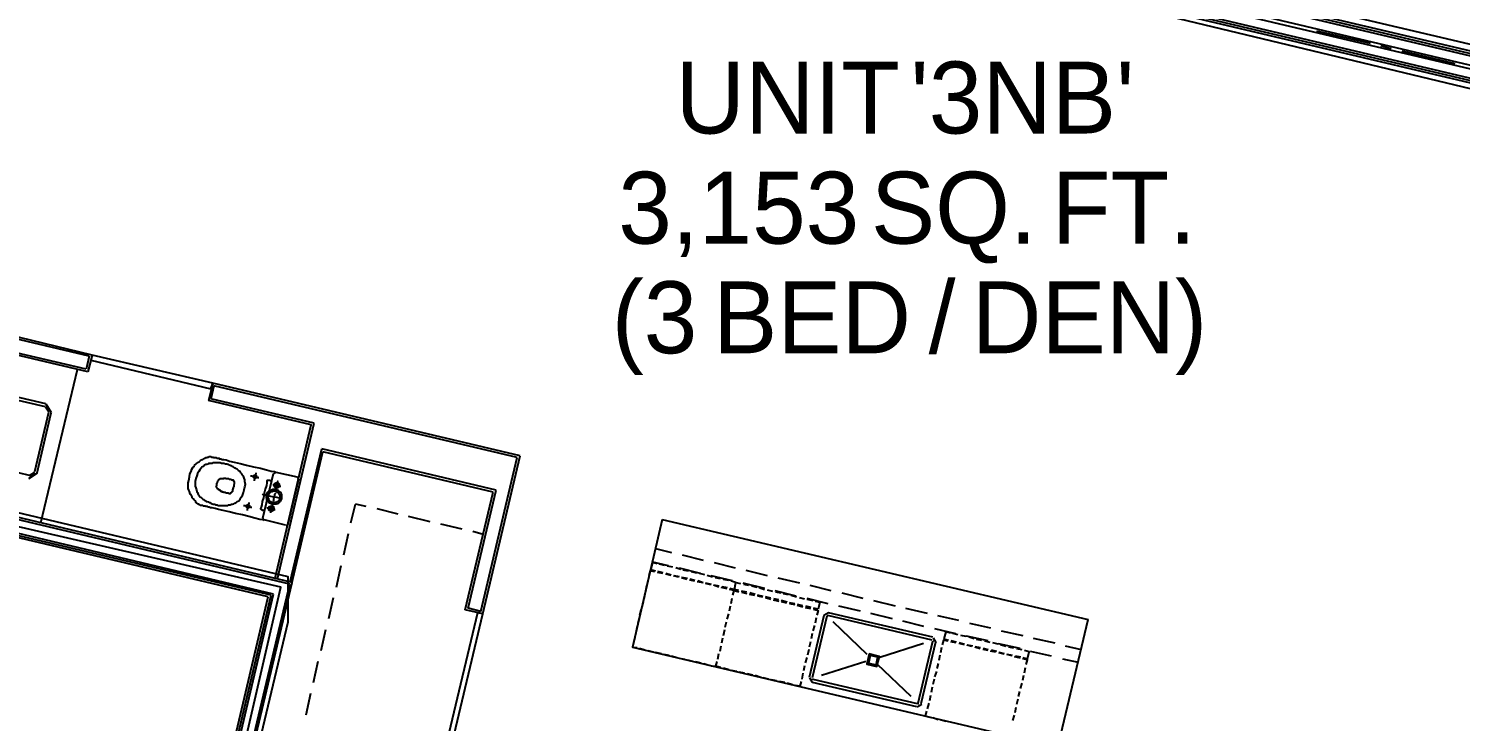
# Model space of a CAD drawing. Header units: feet. Extents: x -84 to 198, y -22 to 181.
# Drawn here: x 79.67 to 112.41, y 62.05 to 77.9 of the extents above; entities that cross this region are included whole.
import ezdxf
from ezdxf.enums import TextEntityAlignment as Align

# ---------------------------------------------------------------- set-up
doc = ezdxf.new("R2010")
doc.units = ezdxf.units.FT
for name, color, linetype in [('A-AREA-COMUN', 252, 'CONTINUOUS'), ('A-AREA-UNIDAD', 30, 'CONTINUOUS'), ('A-LINEA', 7, 'CONTINUOUS'), ('A-TEXTO-PDF', 3, 'CONTINUOUS')]:
    doc.layers.add(name, color=color, linetype=linetype)

msp = doc.modelspace()

# ---------------------------------------------------------------- linework, layer by layer
at = {"layer": 'A-AREA-COMUN'}
msp.add_lwpolyline([(84.48, 60.96), (85.44, 65.12), (73.6, 67.84)], dxfattribs=at)
at = {"layer": 'A-AREA-UNIDAD'}
for points in [[(105.232, 79.2889), (117.472, 76.4089), (117.568, 75.9644), (119.328, 75.7689), (129.568, 73.3689), (129.68, 73.12), (130.8, 76.7289), (132.288, 79.8933)], [(116.288, 75.6444), (104.448, 78.4889)], [(73.792, 68.16), (85.6, 65.3689), (85.6, 64.32), (84.608, 60.16)]]:
    msp.add_lwpolyline(points, dxfattribs=at)
at = {"layer": 'A-LINEA'}
for p, q in [((65.8533, 88.4444), (117.4667, 76.2444)), ((65.8533, 88.4444), (117.4667, 76.2444)), ((65.8533, 88.4044), (117.4533, 76.1911)), ((65.8533, 88.4044), (117.4533, 76.1911)), ((65.7867, 88.1511), (117.4, 75.9378)), ((65.7867, 88.1511), (117.4, 75.9378)), ((65.84, 88.3511), (117.44, 76.1378)), ((65.84, 88.3511), (117.44, 76.1378)), ((65.6933, 87.7644), (117.3067, 75.5511)), ((65.6933, 87.7644), (117.3067, 75.5511)), ((65.7067, 87.8044), (117.32, 75.6044)), ((65.7067, 87.8044), (117.32, 75.6044)), ((65.72, 87.8578), (117.3333, 75.6578)), ((65.72, 87.8578), (117.3333, 75.6578)), ((65.7733, 88.0578), (117.3733, 75.8578)), ((65.7733, 88.0578), (117.3733, 75.8578)), ((109.12, 77.8444), (110.3467, 77.5644)), ((110.5867, 77.5111), (110.8267, 77.4444)), ((111.0667, 77.3911), (112.28, 77.0978)), ((81.12, 70.4311), (78.2933, 71.1111)), ((81.0533, 70.4044), (78.3333, 71.0444)), ((80.9867, 70.1111), (78.8, 70.6178)), ((81.0267, 70.0444), (78.84, 70.5644)), ((81.0533, 70.4044), (80.9867, 70.1111)), ((81.12, 70.4311), (81.0267, 70.0444)), ((79.9467, 66.5911), (80.7867, 70.0978)), ((83.88, 69.7911), (83.7867, 69.3911)), ((90.9067, 68.1244), (83.88, 69.7911)), ((80.0533, 69.2444), (79.1067, 69.4711)), ((80.0667, 69.3111), (79.12, 69.5378)), ((83.9067, 69.7244), (83.84, 69.4311)), ((86.2, 68.8711), (83.84, 69.4311)), ((90.84, 68.0844), (83.9067, 69.7244)), ((79.8133, 67.7644), (80.1333, 69.1244)), ((79.8667, 67.7378), (80.1867, 69.1111)), ((80.1306, 69.1214), (80.0564, 69.2418)), ((80.1955, 69.1061), (80.0717, 69.3066)), ((85.36, 65.3111), (86.2, 68.8711)), ((85.6533, 65.2444), (86.3733, 68.2844)), ((85.68, 65.1778), (86.4, 68.2178)), ((90.36, 67.3378), (86.3733, 68.2844)), ((90.2933, 67.2978), (86.4, 68.2178)), ((90.0533, 64.5111), (90.9067, 68.1244)), ((78.7333, 67.9111), (79.68, 67.6844)), ((90.0133, 64.5644), (90.84, 68.0844)), ((85.1467, 64.8978), (73.6533, 67.6178)), ((85.2133, 64.9378), (73.6667, 67.6578)), ((85.2667, 64.9644), (73.68, 67.7111)), ((79.675, 67.6089), (79.8755, 67.7327)), ((79.6903, 67.6738), (79.8106, 67.7481)), ((85.0267, 66.6978), (85.2667, 67.7244)), ((85.3241, 67.7499), (85.2679, 67.7152)), ((85.32, 67.7511), (85.8133, 67.6444)), ((85.84, 67.5911), (85.6, 66.5644)), ((85.8521, 67.587), (85.8174, 67.6432)), ((85.64, 65.1911), (77.5467, 67.1111)), ((85.6933, 65.2311), (77.56, 67.1644)), ((89.6533, 64.6044), (90.2933, 67.2978)), ((89.72, 64.6444), (90.36, 67.3378)), ((87.04, 66.5911), (87.1467, 67.0178)), ((87.3867, 66.9644), (87.1467, 67.0178)), ((88.12, 66.7911), (87.64, 66.9111)), ((85.0279, 66.7019), (85.0626, 66.6457)), ((85.5467, 66.5378), (85.0533, 66.6578)), ((85.5559, 66.5257), (85.6121, 66.5604)), ((88.8533, 66.6178), (88.36, 66.7378)), ((89.5867, 66.4444), (89.0933, 66.5644)), ((94.16, 66.6711), (103.8933, 64.3778)), ((86.88, 65.8578), (86.9867, 66.3511)), ((90.0667, 66.3244), (89.8267, 66.3911)), ((94, 66.0044), (94.3733, 65.9111)), ((94.6133, 65.8578), (95.0933, 65.7378)), ((86.7067, 65.1244), (86.8133, 65.6178)), ((93.8933, 65.5244), (94, 65.4978)), ((93.9333, 65.6978), (94.2933, 65.6178)), ((94.0533, 65.4844), (94.1733, 65.4578)), ((94.2133, 65.6178), (94.0933, 65.6444)), ((94.4, 65.5778), (94.28, 65.6044)), ((94.5867, 65.5244), (94.4667, 65.5644)), ((94.5467, 65.5644), (95.0267, 65.4444)), ((94.76, 65.4844), (94.64, 65.5111)), ((95.3467, 65.6844), (95.8267, 65.5644)), ((96.0667, 65.5111), (96.56, 65.3911)), ((84.08, 58.5911), (85.64, 65.1911)), ((84.12, 58.5778), (85.6933, 65.2311)), ((93.8, 65.1511), (93.7733, 65.0311)), ((93.84, 65.3244), (93.8133, 65.2044)), ((94.1733, 65.4311), (94.0533, 65.4578)), ((94.24, 65.4444), (94.36, 65.4044)), ((94.36, 65.3911), (94.24, 65.4178)), ((94.5333, 65.3511), (94.4133, 65.3778)), ((94.4267, 65.3911), (94.5467, 65.3644)), ((94.6, 65.3511), (94.7333, 65.3244)), ((94.72, 65.2978), (94.6, 65.3378)), ((94.7867, 65.3111), (94.9067, 65.2844)), ((94.9067, 65.2578), (94.7867, 65.2844)), ((94.9467, 65.4444), (94.8267, 65.4711)), ((95.0933, 65.2178), (94.96, 65.2444)), ((94.9733, 65.2711), (95.0933, 65.2311)), ((95.1333, 65.4044), (95.0133, 65.4311)), ((95.1467, 65.2178), (95.28, 65.1911)), ((95.2667, 65.1778), (95.1467, 65.2044)), ((95.3067, 65.3511), (95.1867, 65.3911)), ((95.2667, 65.3911), (95.76, 65.2711)), ((95.3333, 65.1778), (95.4533, 65.1511)), ((95.4533, 65.1244), (95.3333, 65.1644)), ((95.4933, 65.3111), (95.3733, 65.3378)), ((95.68, 65.2711), (95.56, 65.2978)), ((96, 65.2178), (96.4933, 65.0978)), ((96.0133, 65.1911), (96.1333, 65.1644)), ((96.2, 65.1511), (96.32, 65.1244)), ((96.8, 65.3378), (97.2933, 65.2178)), ((97.5333, 65.1644), (98.0133, 65.0444)), ((83.68, 58.6844), (85.1467, 64.8978)), ((83.7333, 58.6711), (85.2133, 64.9378)), ((83.7867, 58.6711), (85.2667, 64.9644)), ((86.5333, 64.4044), (86.64, 64.8844)), ((93.76, 64.9644), (93.7333, 64.8444)), ((95.64, 65.0844), (95.5067, 65.1111)), ((95.52, 65.1378), (95.64, 65.1111)), ((95.7333, 64.7511), (95.76, 64.8711)), ((95.7333, 64.7511), (95.76, 64.8711)), ((96.0933, 65.0044), (95.9733, 65.0311)), ((95.9733, 65.0044), (96.0933, 64.9778)), ((96.1467, 64.9644), (96.2667, 64.9378)), ((96.28, 64.9511), (96.16, 64.9911)), ((96.4667, 64.9111), (96.3333, 64.9378)), ((96.3333, 64.9244), (96.4533, 64.8978)), ((96.3733, 65.1111), (96.4933, 65.0711)), ((96.64, 64.8711), (96.52, 64.8978)), ((96.52, 64.8844), (96.64, 64.8444)), ((96.56, 65.0578), (96.68, 65.0311)), ((96.6933, 64.8311), (96.8267, 64.8044)), ((96.8267, 64.8311), (96.7067, 64.8578)), ((96.7333, 65.0444), (97.2133, 64.9244)), ((96.7467, 65.0178), (96.8667, 64.9911)), ((97.0133, 64.7778), (96.88, 64.8178)), ((96.92, 64.9778), (97.04, 64.9511)), ((97.1067, 64.9378), (97.2267, 64.8978)), ((97.2933, 64.8844), (97.4133, 64.8578)), ((97.4667, 64.8711), (97.9467, 64.7511)), ((97.4667, 64.8444), (97.6, 64.8178)), ((98.2667, 64.9911), (98.7467, 64.8711)), ((98.9867, 64.8178), (99.48, 64.6978)), ((90.0533, 64.5111), (89.6533, 64.6044)), ((90.0133, 64.5644), (89.72, 64.6444)), ((93.6667, 64.6044), (93.64, 64.4711)), ((93.72, 64.7778), (93.6933, 64.6578)), ((95.64, 64.3911), (95.68, 64.5111)), ((95.64, 64.3911), (95.68, 64.5111)), ((95.6933, 64.5778), (95.72, 64.6978)), ((95.6933, 64.5778), (95.72, 64.6978)), ((96.88, 64.7911), (97, 64.7644)), ((97.1867, 64.7378), (97.0667, 64.7644)), ((97.0667, 64.7511), (97.1867, 64.7244)), ((97.24, 64.7111), (97.3733, 64.6711)), ((97.3733, 64.6978), (97.2533, 64.7244)), ((97.4267, 64.6578), (97.5467, 64.6311)), ((97.56, 64.6578), (97.44, 64.6844)), ((97.72, 64.6178), (97.6133, 64.6444)), ((97.96, 64.5354), (97.8557, 64.4711)), ((100.3467, 63.9778), (97.96, 64.5378)), ((98.1867, 64.6978), (98.68, 64.5778)), ((98.92, 64.5244), (99.4133, 64.4044)), ((99.72, 64.6444), (100.2133, 64.5244)), ((93.5867, 64.2311), (93.56, 64.1111)), ((93.6267, 64.4178), (93.6, 64.2978)), ((95.6, 64.2044), (95.6267, 64.3244)), ((95.6, 64.2044), (95.6267, 64.3244)), ((97.8533, 64.4711), (97.52, 63.0578)), ((97.92, 64.4578), (97.5867, 63.0444)), ((97.64, 64.2444), (97.6, 64.1244)), ((97.68, 64.4178), (97.6533, 64.2978)), ((97.9446, 64.4706), (97.9205, 64.4557)), ((100.3333, 63.9111), (97.9467, 64.4711)), ((98.84, 63.5778), (98.0667, 64.3244)), ((99.6533, 64.3511), (100.1333, 64.2311)), ((100.3867, 64.1778), (100.8667, 64.0578)), ((100.4533, 64.4711), (100.9333, 64.3644)), ((101.1867, 64.2978), (101.6667, 64.1911)), ((86.36, 63.6711), (86.4667, 64.1511)), ((93.5067, 63.8711), (93.48, 63.7511)), ((93.5467, 64.0578), (93.52, 63.9244)), ((95.52, 63.8444), (95.5467, 63.9644)), ((95.52, 63.8444), (95.5467, 63.9644)), ((95.56, 64.0178), (95.5867, 64.1511)), ((95.56, 64.0178), (95.5867, 64.1511)), ((97.5467, 63.8711), (97.52, 63.7511)), ((97.5867, 64.0578), (97.56, 63.9378)), ((100.0133, 62.4711), (100.3467, 63.8844)), ((100.08, 62.4578), (100.4133, 63.8711)), ((100.3595, 63.8732), (100.3446, 63.8972)), ((100.4243, 63.8578), (100.36, 63.9621)), ((100.6, 63.9378), (100.7067, 63.9111)), ((100.76, 63.8978), (100.88, 63.8711)), ((100.88, 63.8444), (100.76, 63.8711)), ((100.92, 64.0311), (100.8, 64.0578)), ((100.9467, 63.8578), (101.0667, 63.8178)), ((101.1067, 63.9911), (100.9867, 64.0178)), ((101.1067, 64.0044), (101.6, 63.8978)), ((101.2933, 63.9378), (101.1733, 63.9778)), ((101.4667, 63.8978), (101.3467, 63.9244)), ((101.6533, 63.8578), (101.5333, 63.8844)), ((101.84, 63.8178), (101.72, 63.8444)), ((101.9067, 64.1244), (102.4, 64.0178)), ((102.64, 63.9511), (103.1333, 63.8444)), ((93.48, 63.7511), (93.5867, 63.7378)), ((93.64, 63.7244), (93.76, 63.6844)), ((93.8267, 63.6711), (93.9467, 63.6444)), ((94, 63.6311), (94.1333, 63.6044)), ((94.1867, 63.5911), (94.3067, 63.5644)), ((94.3733, 63.5511), (94.4933, 63.5111)), ((95.4267, 63.4711), (95.4533, 63.6044)), ((95.4267, 63.4711), (95.4533, 63.6044)), ((95.48, 63.6578), (95.5067, 63.7778)), ((95.48, 63.6578), (95.5067, 63.7778)), ((97.4667, 63.5111), (97.4267, 63.3911)), ((97.5067, 63.6978), (97.48, 63.5644)), ((100.1333, 63.8311), (99.1333, 63.5111)), ((100.5067, 63.5644), (100.48, 63.4444)), ((100.5467, 63.7378), (100.52, 63.6178)), ((101.0667, 63.8044), (100.9467, 63.8311)), ((101.24, 63.7644), (101.12, 63.7911)), ((101.1333, 63.8044), (101.2533, 63.7778)), ((101.3067, 63.7644), (101.4267, 63.7378)), ((101.4267, 63.7111), (101.3067, 63.7511)), ((101.4933, 63.7244), (101.6133, 63.6978)), ((101.6133, 63.6711), (101.4933, 63.6978)), ((101.7867, 63.6311), (101.6667, 63.6578)), ((101.68, 63.6844), (101.8, 63.6578)), ((101.84, 63.8311), (102.3333, 63.7244)), ((101.8533, 63.6311), (101.9733, 63.6044)), ((101.9733, 63.5911), (101.8533, 63.6178)), ((102.0133, 63.7644), (101.8933, 63.8044)), ((102.04, 63.5911), (102.16, 63.5644)), ((102.16, 63.5511), (102.04, 63.5778)), ((102.2, 63.7244), (102.08, 63.7511)), ((102.3467, 63.4978), (102.2133, 63.5244)), ((102.2267, 63.5511), (102.3467, 63.5244)), ((102.3867, 63.6844), (102.2667, 63.7111)), ((102.5733, 63.6578), (103.0533, 63.5511)), ((103.3733, 63.7778), (103.7333, 63.6978)), ((86.1867, 62.9378), (86.2933, 63.4311)), ((94.5467, 63.4978), (94.68, 63.4711)), ((94.7333, 63.4578), (94.8533, 63.4311)), ((94.92, 63.4178), (95.04, 63.3911)), ((95.1067, 63.3778), (95.2267, 63.3378)), ((95.68, 63.2311), (95.56, 63.2711)), ((95.8667, 63.1911), (95.7333, 63.2178)), ((97.4133, 63.3244), (97.3867, 63.2044)), ((98.8133, 63.4178), (97.8, 63.0978)), ((99.8533, 62.6178), (99.08, 63.3511)), ((100.4267, 63.1911), (100.3867, 63.0711)), ((100.4667, 63.3778), (100.44, 63.2578)), ((102.44, 63.1644), (102.4667, 63.2844)), ((103.3067, 63.4844), (103.6667, 63.4044)), ((96.04, 63.1511), (95.92, 63.1778)), ((96.2267, 63.1111), (96.1067, 63.1378)), ((96.4133, 63.0578), (96.28, 63.0978)), ((96.5867, 63.0178), (96.4667, 63.0444)), ((96.7733, 62.9778), (96.6533, 63.0044)), ((96.96, 62.9378), (96.84, 62.9644)), ((97.1333, 62.8844), (97.0133, 62.9244)), ((97.3067, 62.8578), (97.2, 62.8711)), ((97.3333, 62.9644), (97.3067, 62.8578)), ((97.3733, 63.1511), (97.3467, 63.0178)), ((97.5223, 63.0444), (97.5867, 62.9401)), ((97.5867, 62.9511), (99.9733, 62.3911)), ((97.5872, 63.029), (97.6021, 63.005)), ((97.6, 63.0178), (99.9867, 62.4578)), ((100.3733, 63.0178), (100.3467, 62.8978)), ((102.3467, 62.8044), (102.3867, 62.9244)), ((102.4, 62.9911), (102.4267, 63.1111)), ((86.0133, 62.2044), (86.12, 62.6978)), ((100.2933, 62.6444), (100.2667, 62.5244)), ((100.3333, 62.8311), (100.3067, 62.7111)), ((102.2667, 62.4444), (102.2933, 62.5644)), ((102.3067, 62.6178), (102.3333, 62.7378)), ((99.9867, 62.3801), (100.091, 62.4445)), ((100.0021, 62.445), (100.0261, 62.4598)), ((100.2, 62.2844), (100.1733, 62.1778)), ((100.2533, 62.4711), (100.2133, 62.3378)), ((102.2267, 62.2578), (102.2533, 62.3778)), ((100.1733, 62.1778), (100.28, 62.1511)), ((100.3467, 62.1378), (100.4667, 62.0978)), ((100.5333, 62.0844), (100.6533, 62.0578)), ((102.1733, 62.0711), (102.2133, 62.1911))]:
    msp.add_line(p, q, dxfattribs=at)
for points in [[(83.88, 69.7911), (81.12, 70.4311), (81.0933, 70.3111), (83.84, 69.6578), (83.88, 69.7911)], [(85.3067, 65.3244), (86.1333, 68.8311), (83.7867, 69.3911)], [(85.0533, 66.6578), (85.0267, 66.6578), (84.96, 66.6711), (84.84, 66.6978), (84.7067, 66.7378), (84.56, 66.7778), (84.4, 66.8044), (84.2533, 66.8444), (84.12, 66.8711), (84.0133, 66.8978), (83.9333, 66.9244), (83.8667, 66.9378), (83.8267, 66.9378), (83.8, 66.9511), (83.7867, 66.9511), (83.7733, 66.9511), (83.76, 66.9644), (83.7467, 66.9644), (83.7333, 66.9644), (83.72, 66.9644), (83.7067, 66.9778), (83.6933, 66.9778), (83.68, 66.9778), (83.6667, 66.9778), (83.6533, 66.9911), (83.64, 66.9911), (83.6133, 66.9911), (83.6, 66.9911), (83.5867, 67.0044), (83.5733, 67.0044), (83.56, 67.0178), (83.5467, 67.0178), (83.5333, 67.0311), (83.52, 67.0444), (83.5067, 67.0444), (83.4933, 67.0578), (83.4933, 67.0711), (83.48, 67.0978), (83.4667, 67.1111), (83.4533, 67.1244), (83.44, 67.1378), (83.4267, 67.1511), (83.4133, 67.1644), (83.4133, 67.1911), (83.4, 67.2044), (83.3867, 67.2311), (83.3733, 67.2444), (83.36, 67.2711), (83.36, 67.2844), (83.3467, 67.3111), (83.3333, 67.3378), (83.32, 67.3778), (83.32, 67.4178), (83.32, 67.4578), (83.32, 67.5111), (83.3333, 67.5644), (83.3467, 67.6444), (83.36, 67.7111), (83.3867, 67.7644), (83.4, 67.8178), (83.4267, 67.8578), (83.4533, 67.8844), (83.4667, 67.9111), (83.4933, 67.9378), (83.5067, 67.9511), (83.5333, 67.9644), (83.5467, 67.9778), (83.5733, 67.9911), (83.5867, 68.0044), (83.6, 68.0178), (83.6267, 68.0311), (83.64, 68.0444), (83.6533, 68.0444), (83.68, 68.0578), (83.6933, 68.0711), (83.7067, 68.0711), (83.72, 68.0844), (83.7467, 68.0844), (83.76, 68.0978), (83.7733, 68.0978), (83.7867, 68.0978), (83.8, 68.1111), (83.8267, 68.1111), (83.84, 68.1111), (83.8533, 68.0978), (83.8667, 68.0978), (83.88, 68.0978), (83.8933, 68.0978), (83.9067, 68.0844), (83.92, 68.0844), (83.9467, 68.0844), (83.96, 68.0844), (83.9733, 68.0711), (83.9867, 68.0711), (84, 68.0711), (84.0133, 68.0711), (84.0267, 68.0711), (84.0267, 68.0578), (84.04, 68.0578), (84.0667, 68.0578), (84.0933, 68.0444), (84.1333, 68.0444), (84.1867, 68.0311), (84.2667, 68.0044), (84.3733, 67.9778), (84.5067, 67.9511), (84.6533, 67.9111), (84.8133, 67.8711), (84.9733, 67.8444), (85.1067, 67.8044), (85.2133, 67.7778), (85.2933, 67.7644), (85.32, 67.7511)], [(84.6, 67.3511), (84.6133, 67.4178), (84.6267, 67.4711), (84.6133, 67.5378), (84.6133, 67.5778), (84.6, 67.6178), (84.5867, 67.6578), (84.56, 67.6844), (84.5467, 67.7111), (84.52, 67.7378), (84.5067, 67.7644), (84.4933, 67.7778), (84.4667, 67.7911), (84.4533, 67.8044), (84.44, 67.8178), (84.4267, 67.8311), (84.4, 67.8444), (84.3867, 67.8444), (84.3733, 67.8578), (84.3467, 67.8711), (84.3333, 67.8844), (84.3067, 67.8978), (84.2933, 67.8978), (84.2667, 67.9111), (84.24, 67.9244), (84.2267, 67.9244), (84.2, 67.9378), (84.1733, 67.9378), (84.1333, 67.9511), (84.1067, 67.9511), (84.08, 67.9511), (84.0533, 67.9644), (84.0267, 67.9644), (84, 67.9644), (83.9867, 67.9644), (83.96, 67.9644), (83.9333, 67.9644), (83.92, 67.9644), (83.9067, 67.9644), (83.88, 67.9644), (83.8667, 67.9511), (83.84, 67.9511), (83.8267, 67.9511), (83.8133, 67.9511), (83.7867, 67.9511), (83.7733, 67.9378), (83.7467, 67.9244), (83.72, 67.9244), (83.6933, 67.9111), (83.6667, 67.8844), (83.64, 67.8711), (83.6133, 67.8444), (83.5867, 67.8044), (83.56, 67.7644), (83.5333, 67.7244), (83.52, 67.6711), (83.4933, 67.6044), (83.48, 67.5378), (83.48, 67.4844), (83.48, 67.4311), (83.4933, 67.3911), (83.5067, 67.3511), (83.52, 67.3111), (83.5333, 67.2844), (83.5467, 67.2444), (83.56, 67.2311), (83.5733, 67.2044), (83.5867, 67.1911), (83.6, 67.1778), (83.6267, 67.1644), (83.64, 67.1511), (83.6533, 67.1378), (83.6667, 67.1244), (83.68, 67.1244), (83.6933, 67.1111), (83.72, 67.0978), (83.7333, 67.0844), (83.7467, 67.0844), (83.7733, 67.0711), (83.8, 67.0578), (83.8133, 67.0578), (83.84, 67.0444), (83.8667, 67.0311), (83.8933, 67.0178), (83.92, 67.0178), (83.9467, 67.0044), (83.9733, 67.0044), (84, 66.9911), (84.0267, 66.9911), (84.0533, 66.9911), (84.08, 66.9911), (84.0933, 66.9911), (84.12, 66.9911), (84.1467, 66.9911), (84.16, 66.9911), (84.1867, 66.9911), (84.2, 66.9911), (84.2267, 66.9911), (84.24, 67.0044), (84.2667, 67.0044), (84.28, 67.0044), (84.3067, 67.0178), (84.3333, 67.0178), (84.36, 67.0311), (84.3867, 67.0444), (84.4133, 67.0578), (84.44, 67.0844), (84.48, 67.0978), (84.5067, 67.1378), (84.5333, 67.1778), (84.56, 67.2178), (84.5867, 67.2844), (84.6, 67.3511)], [(84.32, 67.3111), (84.32, 67.2978), (84.3067, 67.2978), (84.3067, 67.2844), (84.2933, 67.2711), (84.28, 67.2711), (84.28, 67.2578), (84.2667, 67.2578), (84.2533, 67.2578), (84.24, 67.2711), (84.2267, 67.2711), (84.2133, 67.2711), (84.2, 67.2711), (84.1867, 67.2711), (84.1733, 67.2844), (84.16, 67.2844), (84.1467, 67.2844), (84.1333, 67.2844), (84.12, 67.2978), (84.1067, 67.2978), (84.0933, 67.2978), (84.0933, 67.3111), (84.08, 67.3111), (84.0667, 67.3111), (84.0667, 67.3244), (84.0533, 67.3244), (84.0533, 67.3378), (84.04, 67.3378), (84.0267, 67.3511), (84.0133, 67.3511), (84.0133, 67.3644), (84, 67.3644), (83.9867, 67.3778), (83.9733, 67.3911), (83.9733, 67.4044), (83.96, 67.4311), (83.9733, 67.4578), (83.9733, 67.4978), (83.9867, 67.5244), (84, 67.5511), (84.0133, 67.5778), (84.0267, 67.5911), (84.04, 67.5911), (84.0533, 67.6044), (84.0667, 67.6044), (84.08, 67.6044), (84.0933, 67.6044), (84.1067, 67.6044), (84.12, 67.6044), (84.1333, 67.6044), (84.1333, 67.6178), (84.1467, 67.6178), (84.16, 67.6178), (84.1733, 67.6178), (84.1867, 67.6044), (84.2, 67.6044), (84.2133, 67.6044), (84.2267, 67.6044), (84.24, 67.6044), (84.2533, 67.5911), (84.2667, 67.5911), (84.28, 67.5911), (84.2933, 67.5911), (84.3067, 67.5778), (84.32, 67.5778), (84.3333, 67.5778), (84.3467, 67.5778), (84.3467, 67.5644), (84.36, 67.5511), (84.36, 67.5378), (84.3733, 67.5378), (84.3733, 67.5244), (84.3733, 67.5111), (84.3733, 67.4978), (84.3733, 67.4844), (84.36, 67.4578), (84.36, 67.4178), (84.3467, 67.3911), (84.3333, 67.3511), (84.3333, 67.3244), (84.3333, 67.3111), (84.32, 67.3111)], [(84.7467, 67.6711), (84.76, 67.6711), (84.7733, 67.6711), (84.8, 67.6578), (84.8267, 67.6578), (84.8533, 67.6444), (84.8933, 67.6444), (84.9067, 67.6311), (84.9333, 67.6311)], [(84.8133, 67.6578), (84.8133, 67.6711), (84.8267, 67.6711), (84.8267, 67.6844), (84.84, 67.6844), (84.8533, 67.6844), (84.8667, 67.6844), (84.8667, 67.6711), (84.88, 67.6711), (84.88, 67.6578), (84.88, 67.6444), (84.88, 67.6311), (84.8667, 67.6178), (84.8533, 67.6178), (84.84, 67.6178), (84.8267, 67.6178), (84.8133, 67.6311), (84.8133, 67.6444), (84.8133, 67.6578)], [(84.8667, 67.7378), (84.8667, 67.7244), (84.8667, 67.7111), (84.8533, 67.6844), (84.8533, 67.6578), (84.84, 67.6311), (84.84, 67.6044), (84.8267, 67.5778), (84.8267, 67.5644), (84.8267, 67.5511)], [(85.2267, 67.5511), (85.2133, 67.5511), (85.2, 67.5511), (85.1867, 67.5644), (85.1733, 67.5644), (85.16, 67.5644), (85.1467, 67.5644), (85.1333, 67.5644), (85.12, 67.5511), (85.12, 67.5378), (85.12, 67.5111), (85.1067, 67.4444), (85.08, 67.3644), (85.0533, 67.2711), (85.04, 67.1644), (85.0133, 67.0844), (85, 67.0044), (84.9867, 66.9511), (84.9733, 66.9244), (84.9733, 66.9111), (84.9867, 66.8978), (85, 66.8978), (85.0133, 66.8844), (85.0267, 66.8844), (85.04, 66.8844), (85.0533, 66.8844), (85.0667, 66.8711)], [(85.2533, 67.4711), (85.28, 67.4711), (85.2933, 67.4578), (85.3333, 67.4578), (85.36, 67.4444), (85.3867, 67.4444), (85.4133, 67.4311), (85.4267, 67.4311), (85.44, 67.4311)], [(85.2933, 67.4711), (85.2933, 67.4844), (85.3067, 67.4978), (85.32, 67.5111), (85.3333, 67.5111), (85.3467, 67.5111), (85.36, 67.5111), (85.3733, 67.5111), (85.3733, 67.4978), (85.3867, 67.4978), (85.4, 67.4844), (85.4, 67.4711), (85.4, 67.4578), (85.4, 67.4444), (85.4, 67.4311), (85.4, 67.4178), (85.3867, 67.4044), (85.3733, 67.4044), (85.36, 67.3911), (85.3467, 67.3911), (85.3333, 67.3911), (85.32, 67.3911), (85.3067, 67.4044), (85.2933, 67.4178), (85.2933, 67.4311), (85.28, 67.4444), (85.28, 67.4578), (85.2933, 67.4711)], [(85.3733, 67.5378), (85.36, 67.5378), (85.36, 67.5111), (85.36, 67.4844), (85.3467, 67.4444), (85.3333, 67.4044), (85.3333, 67.3778), (85.32, 67.3378), (85.32, 67.3244), (85.32, 67.3111)], [(85.32, 67.4578), (85.32, 67.4711), (85.3333, 67.4711), (85.3333, 67.4844), (85.3467, 67.4844), (85.36, 67.4844), (85.3733, 67.4711), (85.3733, 67.4578), (85.3733, 67.4444), (85.3733, 67.4311), (85.36, 67.4311), (85.36, 67.4178), (85.3467, 67.4178), (85.3333, 67.4178), (85.3333, 67.4311), (85.32, 67.4311), (85.32, 67.4444), (85.32, 67.4578)], [(85.0133, 67.2578), (85.0267, 67.2444), (85.0667, 67.2444), (85.1333, 67.2178), (85.2, 67.2044), (85.28, 67.1911), (85.3467, 67.1778), (85.4, 67.1644), (85.4533, 67.1511), (85.4667, 67.1511)], [(85.1067, 67.2311), (85.12, 67.2578), (85.1333, 67.2844), (85.16, 67.3111), (85.1733, 67.3244), (85.2, 67.3378), (85.2267, 67.3511), (85.2533, 67.3644), (85.2933, 67.3644), (85.32, 67.3644), (85.3467, 67.3511), (85.3733, 67.3378), (85.4, 67.3111), (85.4267, 67.2978), (85.44, 67.2711), (85.4533, 67.2444), (85.4533, 67.2044), (85.4533, 67.1778), (85.4533, 67.1511), (85.44, 67.1111), (85.4267, 67.0844), (85.4133, 67.0711), (85.3867, 67.0444), (85.36, 67.0311), (85.3333, 67.0178), (85.3067, 67.0178), (85.2667, 67.0178), (85.24, 67.0178), (85.2133, 67.0311), (85.1867, 67.0444), (85.16, 67.0578), (85.1467, 67.0844), (85.12, 67.1111), (85.12, 67.1378), (85.1067, 67.1644), (85.1067, 67.1911), (85.1067, 67.2311)], [(85.1467, 67.2178), (85.16, 67.2444), (85.1733, 67.2578), (85.1867, 67.2844), (85.2, 67.2978), (85.2267, 67.3111), (85.24, 67.3111), (85.2667, 67.3244), (85.2933, 67.3244), (85.32, 67.3111), (85.3333, 67.3111), (85.36, 67.2978), (85.3733, 67.2844), (85.3867, 67.2711), (85.4, 67.2444), (85.4133, 67.2311), (85.4133, 67.2044), (85.4133, 67.1778), (85.4133, 67.1511), (85.4133, 67.1378), (85.4, 67.1111), (85.3867, 67.0978), (85.36, 67.0711), (85.3467, 67.0711), (85.32, 67.0578), (85.2933, 67.0578), (85.28, 67.0444), (85.2533, 67.0578), (85.2267, 67.0578), (85.2133, 67.0711), (85.1867, 67.0844), (85.1733, 67.1111), (85.16, 67.1244), (85.16, 67.1511), (85.1467, 67.1644), (85.1467, 67.1911), (85.1467, 67.2178)], [(85.3067, 67.2711), (85.3067, 67.2578), (85.2933, 67.2444), (85.2933, 67.2178), (85.28, 67.1911), (85.28, 67.1644), (85.2667, 67.1378), (85.2667, 67.1111), (85.2667, 67.0978), (85.2533, 67.0844)], [(84.5867, 66.9911), (84.6, 66.9911), (84.6133, 66.9911), (84.64, 66.9778), (84.6667, 66.9778), (84.6933, 66.9644), (84.72, 66.9644), (84.7467, 66.9511), (84.7733, 66.9511)], [(84.6533, 66.9778), (84.6533, 66.9911), (84.6667, 66.9911), (84.6667, 67.0044), (84.68, 67.0044), (84.6933, 67.0044), (84.7067, 67.0044), (84.7067, 66.9911), (84.72, 66.9911), (84.72, 66.9778), (84.72, 66.9644), (84.72, 66.9511), (84.7067, 66.9511), (84.7067, 66.9378), (84.6933, 66.9378), (84.68, 66.9378), (84.6667, 66.9378), (84.6533, 66.9511), (84.6533, 66.9644), (84.6533, 66.9778)], [(84.7067, 67.0578), (84.7067, 67.0444), (84.7067, 67.0311), (84.6933, 67.0044), (84.6933, 66.9778), (84.68, 66.9511), (84.68, 66.9244), (84.6667, 66.8978), (84.6667, 66.8844), (84.6667, 66.8711)], [(85.12, 66.9378), (85.1333, 66.9378), (85.1467, 66.9378), (85.1733, 66.9244), (85.2, 66.9244), (85.2267, 66.9111), (85.2667, 66.9111), (85.28, 66.8978), (85.3067, 66.8978)], [(85.16, 66.9244), (85.16, 66.9378), (85.1733, 66.9511), (85.1733, 66.9644), (85.1867, 66.9644), (85.2, 66.9778), (85.2133, 66.9778), (85.2267, 66.9778), (85.24, 66.9778), (85.2533, 66.9644), (85.2667, 66.9644), (85.2667, 66.9511), (85.2667, 66.9378), (85.28, 66.9378), (85.28, 66.9244), (85.28, 66.9111), (85.28, 66.8978), (85.2667, 66.8844), (85.2667, 66.8711), (85.2533, 66.8711), (85.24, 66.8578), (85.2267, 66.8578), (85.2133, 66.8578), (85.2, 66.8578), (85.1867, 66.8711), (85.1733, 66.8711), (85.1733, 66.8844), (85.16, 66.8844), (85.16, 66.8978), (85.16, 66.9111), (85.16, 66.9244)], [(85.1867, 66.9244), (85.1867, 66.9378), (85.2, 66.9378), (85.2, 66.9511), (85.2133, 66.9511), (85.2267, 66.9511), (85.24, 66.9378), (85.2533, 66.9244), (85.2533, 66.9111), (85.24, 66.8978), (85.2267, 66.8844), (85.2133, 66.8844), (85.2, 66.8844), (85.2, 66.8978), (85.1867, 66.8978), (85.1867, 66.9111), (85.1867, 66.9244)], [(85.2533, 67.0444), (85.2533, 67.0311), (85.24, 67.0178), (85.24, 66.9911), (85.2267, 66.9511), (85.2133, 66.9111), (85.2133, 66.8844), (85.2, 66.8444), (85.2, 66.8311), (85.2, 66.8178)], [(94.16, 66.6711), (93.48, 63.7511), (103.2, 61.4578), (103.8933, 64.3778)], [(93.9867, 65.4711), (93.88, 65.4978), (93.8533, 65.3911)], [(94.04, 65.6578), (93.9333, 65.6844), (93.8933, 65.5244)], [(95.7067, 65.0978), (95.8133, 65.0711), (95.84, 65.2311), (95.7333, 65.2578)], [(95.9067, 65.0444), (95.8133, 65.0711), (95.84, 65.2311), (95.9467, 65.2044)], [(95.7733, 64.9378), (95.8, 65.0444), (95.6933, 65.0711)], [(95.7733, 64.9378), (95.8, 65.0444), (95.9067, 65.0178)], [(89.4, 61.7511), (90.0533, 64.5111), (89.9333, 64.5378), (89.28, 61.7778), (89.4, 61.7511)], [(97.6133, 64.6178), (97.72, 64.5911), (97.6933, 64.4844)], [(97.6533, 64.8044), (97.76, 64.7778), (97.72, 64.6178)], [(100.6933, 63.8844), (100.5867, 63.9111), (100.56, 63.8044)], [(100.7467, 64.0711), (100.64, 64.0978), (100.6, 63.9378)], [(98.8924, 63.5929), (98.8382, 63.3636), (99.0676, 63.3093), (99.1218, 63.5387), (98.8924, 63.5929)], [(98.9135, 63.5589), (98.8722, 63.3846), (99.0465, 63.3433), (99.0878, 63.5177), (98.9135, 63.5589)], [(102.4, 63.5111), (102.5067, 63.4844), (102.5467, 63.6444), (102.44, 63.6711)], [(95.28, 63.3244), (95.3867, 63.3111), (95.4133, 63.4178)], [(95.4933, 63.2844), (95.3867, 63.3111), (95.4133, 63.4178)], [(102.48, 63.3511), (102.5067, 63.4578), (102.4, 63.4844)]]:
    msp.add_lwpolyline(points, dxfattribs=at)

# ---------------------------------------------------------------- texts
at = {"layer": 'A-TEXTO-PDF'}
for s, p in [('UNIT', (97.0268, 75.4985)), ("'3NB'", (102.3928, 75.4985)), ('3,153', (95.9073, 72.9785)), ('SQ.', (100.8258, 72.9785)), ('FT.', (104.7136, 72.9785)), ('(3', (93.9812, 70.4718)), ('BED', (97.583, 70.4718)), ('/', (100.5561, 70.4718)), ('DEN)', (103.9284, 70.4718))]:
    msp.add_text(s, height=1.646, dxfattribs=at).set_placement(p, align=Align.CENTER)

doc.saveas('drawing.dxf')
